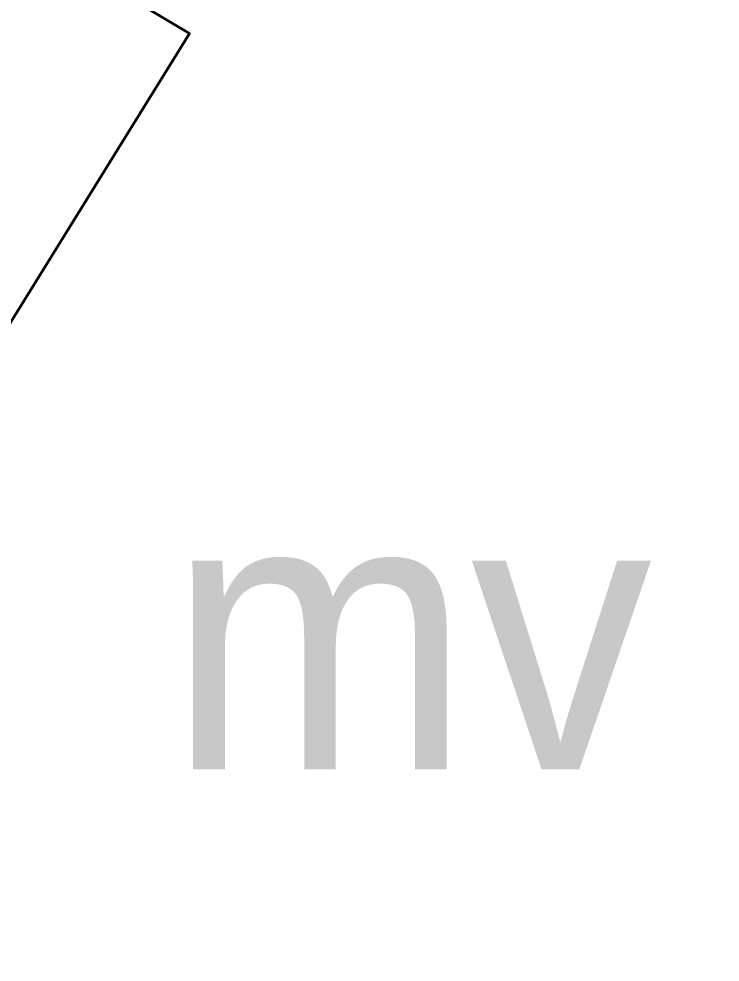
# Model space of a CAD drawing. Header units: metres. Extents: x 0 to 105485, y 0 to 425721.
# Drawn here: x 104951.6 to 104953.923, y 425442.132 to 425445.256 of the extents above; entities that cross this region are included whole.
import ezdxf
from ezdxf.enums import TextEntityAlignment as Align

# ---------------------------------------------------------------- set-up
doc = ezdxf.new("R2010")
doc.units = ezdxf.units.M
doc.header["$MEASUREMENT"] = 0
for name, color, linetype, lineweight in [('B-XX-MO-ONDERZOEK_SONDERING-T', 90, 'Continuous', 18), ('B-XX-OG-BEBOUWING-G', 7, 'Continuous', 35), ('B-XX-VH-OPENVERHARDING-G', 90, 'Continuous', 18)]:
    doc.layers.add(name, color=color, linetype=linetype, lineweight=lineweight)

msp = doc.modelspace()

# ---------------------------------------------------------------- linework, layer by layer
at = {"layer": 'B-XX-OG-BEBOUWING-G', "ltscale": 0.5}
msp.add_lwpolyline([(104949.892, 425446.56), (104948.097, 425443.568), (104950.311, 425442.215), (104952.165, 425445.207)], close=True, dxfattribs=at)
at = {"layer": 'B-XX-VH-OPENVERHARDING-G', "ltscale": 0.5}
msp.add_lwpolyline([(104949.729, 425448.848), (104949.259, 425448.041), (104949.221, 425448.063), (104948.756, 425447.277), (104949.908, 425446.586), (104949.892, 425446.56), (104952.165, 425445.207), (104950.311, 425442.215), (104950.086, 425441.88), (104951.765, 425440.885), (104953.402, 425441.876), (104953.967, 425440.854), (104957.212, 425442.605), (104959.798, 425444), (104958.506, 425446.299), (104958.073, 425447.068), (104957.34, 425448.364), (104957.315, 425448.408)], dxfattribs=at)

# ---------------------------------------------------------------- texts
at = {"layer": 'B-XX-MO-ONDERZOEK_SONDERING-T', "color": 10, "lineweight": 18}
msp.add_text('mv +3,54 · 46,0 m', height=0.9, dxfattribs=at).set_placement((104956.96, 425443.22), align=Align.MIDDLE_CENTER)

doc.saveas('drawing.dxf')
